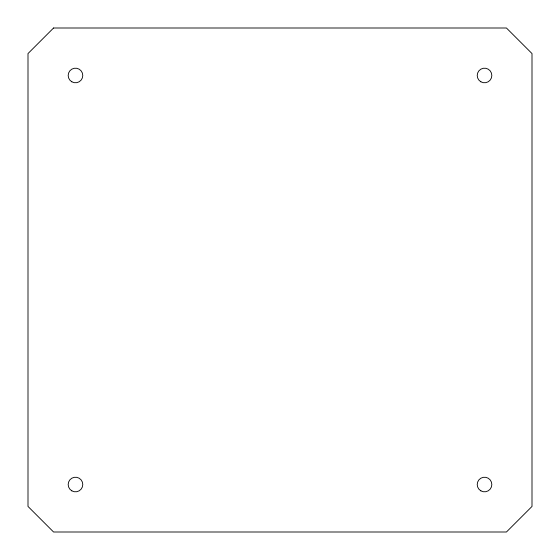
<?xml version="1.0" encoding="UTF-8"?>
<svg xmlns="http://www.w3.org/2000/svg" width="560" height="560" viewBox="0 0 560 560"><rect width="100%" height="100%" fill="white"/><g stroke="black" fill="none" stroke-linecap="round" stroke-linejoin="round"><path stroke-width="0.84" d="M53.564 28L28 53.564L28 506.436L53.564 532L506.436 532L532 506.436L532 53.564L506.436 28L53.564 28M480.872 490.847A7.301 7.301 0 0 0 491.827 484.519A7.301 7.301 0 0 0 480.872 478.198A7.301 7.301 0 0 0 480.872 490.847M480.872 81.802A7.301 7.301 0 0 0 491.827 75.481A7.301 7.301 0 0 0 480.872 69.153A7.301 7.301 0 0 0 480.872 81.802M71.827 81.802A7.301 7.301 0 0 0 82.782 75.481A7.301 7.301 0 0 0 71.827 69.153A7.301 7.301 0 0 0 71.827 81.802M71.827 490.847A7.301 7.301 0 0 0 82.782 484.519A7.301 7.301 0 0 0 71.827 478.198A7.301 7.301 0 0 0 71.827 490.847"/></g></svg>
